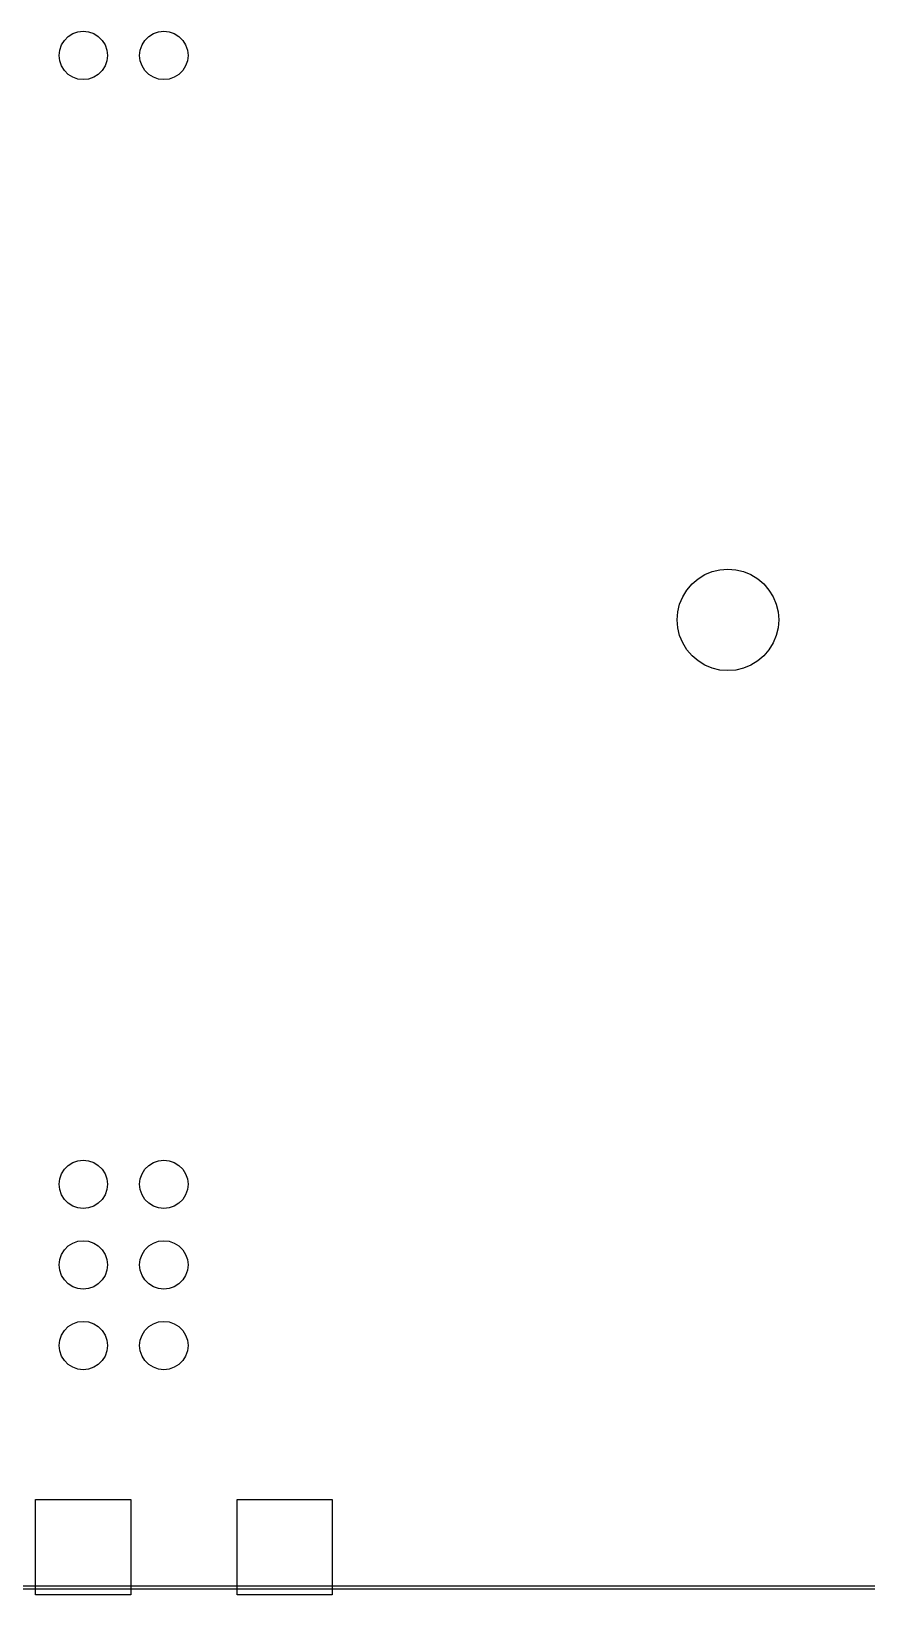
# Model space of a CAD drawing. Extents: x 3.99 to 8.01, y -6.01 to -1.99.
# Drawn here: x 5.935 to 6.972, y -6.009 to -4.07 of the extents above; entities that cross this region are included whole.
import ezdxf

# ---------------------------------------------------------------- set-up
doc = ezdxf.new("R2010")
doc.units = 0
doc.header["$MEASUREMENT"] = 0
doc.layers.add('BLACK', color=7, linetype='CONTINUOUS')

msp = doc.modelspace()

# ---------------------------------------------------------------- linework, layer by layer
at = {"layer": 'BLACK', "linetype": 'CONTINUOUS'}
for p, q in [((5.98698, -4.07297), (5.99332, -4.07075)), ((5.98698, -4.07297), (5.99332, -4.07075)), ((5.99332, -4.07075), (6, -4.07)), ((5.99332, -4.07075), (6, -4.07)), ((6, -4.07), (6.00668, -4.07075)), ((6, -4.07), (6.00668, -4.07075)), ((6.00668, -4.07075), (6.01302, -4.07297)), ((6.00668, -4.07075), (6.01302, -4.07297)), ((6.08698, -4.07297), (6.09332, -4.07075)), ((6.08698, -4.07297), (6.09332, -4.07075)), ((6.09332, -4.07075), (6.1, -4.07)), ((6.09332, -4.07075), (6.1, -4.07)), ((6.1, -4.07), (6.10668, -4.07075)), ((6.1, -4.07), (6.10668, -4.07075)), ((6.10668, -4.07075), (6.11302, -4.07297)), ((6.10668, -4.07075), (6.11302, -4.07297)), ((5.97075, -4.09332), (5.97297, -4.08698)), ((5.97075, -4.09332), (5.97297, -4.08698)), ((5.97297, -4.08698), (5.97655, -4.0813)), ((5.97297, -4.08698), (5.97655, -4.0813)), ((5.97655, -4.0813), (5.9813, -4.07655)), ((5.97655, -4.0813), (5.9813, -4.07655)), ((5.9813, -4.07655), (5.98698, -4.07297)), ((5.9813, -4.07655), (5.98698, -4.07297)), ((6.01302, -4.07297), (6.0187, -4.07655)), ((6.01302, -4.07297), (6.0187, -4.07655)), ((6.0187, -4.07655), (6.02345, -4.0813)), ((6.0187, -4.07655), (6.02345, -4.0813)), ((6.02345, -4.0813), (6.02703, -4.08698)), ((6.02345, -4.0813), (6.02703, -4.08698)), ((6.02703, -4.08698), (6.02925, -4.09332)), ((6.02703, -4.08698), (6.02925, -4.09332)), ((6.07075, -4.09332), (6.07297, -4.08698)), ((6.07075, -4.09332), (6.07297, -4.08698)), ((6.07297, -4.08698), (6.07655, -4.0813)), ((6.07297, -4.08698), (6.07655, -4.0813)), ((6.07655, -4.0813), (6.0813, -4.07655)), ((6.07655, -4.0813), (6.0813, -4.07655)), ((6.0813, -4.07655), (6.08698, -4.07297)), ((6.0813, -4.07655), (6.08698, -4.07297)), ((6.11302, -4.07297), (6.1187, -4.07655)), ((6.11302, -4.07297), (6.1187, -4.07655)), ((6.1187, -4.07655), (6.12345, -4.0813)), ((6.1187, -4.07655), (6.12345, -4.0813)), ((6.12345, -4.0813), (6.12703, -4.08698)), ((6.12345, -4.0813), (6.12703, -4.08698)), ((6.12703, -4.08698), (6.12925, -4.09332)), ((6.12703, -4.08698), (6.12925, -4.09332)), ((5.97, -4.1), (5.97075, -4.09332)), ((5.97, -4.1), (5.97075, -4.09332)), ((5.97075, -4.10668), (5.97, -4.1)), ((5.97075, -4.10668), (5.97, -4.1)), ((5.97297, -4.11302), (5.97075, -4.10668)), ((5.97297, -4.11302), (5.97075, -4.10668)), ((6.02925, -4.10668), (6.02703, -4.11302)), ((6.02925, -4.10668), (6.02703, -4.11302)), ((6.02925, -4.09332), (6.03, -4.1)), ((6.02925, -4.09332), (6.03, -4.1)), ((6.03, -4.1), (6.02925, -4.10668)), ((6.03, -4.1), (6.02925, -4.10668)), ((6.07, -4.1), (6.07075, -4.09332)), ((6.07, -4.1), (6.07075, -4.09332)), ((6.07075, -4.10668), (6.07, -4.1)), ((6.07075, -4.10668), (6.07, -4.1)), ((6.07297, -4.11302), (6.07075, -4.10668)), ((6.07297, -4.11302), (6.07075, -4.10668)), ((6.12925, -4.10668), (6.12703, -4.11302)), ((6.12925, -4.10668), (6.12703, -4.11302)), ((6.12925, -4.09332), (6.13, -4.1)), ((6.12925, -4.09332), (6.13, -4.1)), ((6.13, -4.1), (6.12925, -4.10668)), ((6.13, -4.1), (6.12925, -4.10668)), ((5.97655, -4.1187), (5.97297, -4.11302)), ((5.97655, -4.1187), (5.97297, -4.11302)), ((5.9813, -4.12345), (5.97655, -4.1187)), ((5.9813, -4.12345), (5.97655, -4.1187)), ((5.98698, -4.12703), (5.9813, -4.12345)), ((5.98698, -4.12703), (5.9813, -4.12345)), ((5.99332, -4.12925), (5.98698, -4.12703)), ((5.99332, -4.12925), (5.98698, -4.12703)), ((6, -4.13), (5.99332, -4.12925)), ((6, -4.13), (5.99332, -4.12925)), ((6.00668, -4.12925), (6, -4.13)), ((6.00668, -4.12925), (6, -4.13)), ((6.01302, -4.12703), (6.00668, -4.12925)), ((6.01302, -4.12703), (6.00668, -4.12925)), ((6.0187, -4.12345), (6.01302, -4.12703)), ((6.0187, -4.12345), (6.01302, -4.12703)), ((6.02345, -4.1187), (6.0187, -4.12345)), ((6.02345, -4.1187), (6.0187, -4.12345)), ((6.02703, -4.11302), (6.02345, -4.1187)), ((6.02703, -4.11302), (6.02345, -4.1187)), ((6.07655, -4.1187), (6.07297, -4.11302)), ((6.07655, -4.1187), (6.07297, -4.11302)), ((6.0813, -4.12345), (6.07655, -4.1187)), ((6.0813, -4.12345), (6.07655, -4.1187)), ((6.08698, -4.12703), (6.0813, -4.12345)), ((6.08698, -4.12703), (6.0813, -4.12345)), ((6.09332, -4.12925), (6.08698, -4.12703)), ((6.09332, -4.12925), (6.08698, -4.12703)), ((6.1, -4.13), (6.09332, -4.12925)), ((6.1, -4.13), (6.09332, -4.12925)), ((6.10668, -4.12925), (6.1, -4.13)), ((6.10668, -4.12925), (6.1, -4.13)), ((6.11302, -4.12703), (6.10668, -4.12925)), ((6.11302, -4.12703), (6.10668, -4.12925)), ((6.1187, -4.12345), (6.11302, -4.12703)), ((6.1187, -4.12345), (6.11302, -4.12703)), ((6.12345, -4.1187), (6.1187, -4.12345)), ((6.12345, -4.1187), (6.1187, -4.12345)), ((6.12703, -4.11302), (6.12345, -4.1187)), ((6.12703, -4.11302), (6.12345, -4.1187)), ((6.75546, -4.75546), (6.76297, -4.74904)), ((6.75546, -4.75546), (6.76297, -4.74904)), ((6.76297, -4.74904), (6.7714, -4.74387)), ((6.76297, -4.74904), (6.7714, -4.74387)), ((6.7714, -4.74387), (6.78053, -4.74009)), ((6.7714, -4.74387), (6.78053, -4.74009)), ((6.78053, -4.74009), (6.79015, -4.73778)), ((6.78053, -4.74009), (6.79015, -4.73778)), ((6.79015, -4.73778), (6.8, -4.73701)), ((6.79015, -4.73778), (6.8, -4.73701)), ((6.8, -4.73701), (6.80985, -4.73778)), ((6.8, -4.73701), (6.80985, -4.73778)), ((6.80985, -4.73778), (6.81947, -4.74009)), ((6.80985, -4.73778), (6.81947, -4.74009)), ((6.81947, -4.74009), (6.8286, -4.74387)), ((6.81947, -4.74009), (6.8286, -4.74387)), ((6.8286, -4.74387), (6.83703, -4.74904)), ((6.8286, -4.74387), (6.83703, -4.74904)), ((6.83703, -4.74904), (6.84454, -4.75546)), ((6.83703, -4.74904), (6.84454, -4.75546)), ((6.74387, -4.7714), (6.74904, -4.76297)), ((6.74387, -4.7714), (6.74904, -4.76297)), ((6.74904, -4.76297), (6.75546, -4.75546)), ((6.74904, -4.76297), (6.75546, -4.75546)), ((6.84454, -4.75546), (6.85096, -4.76297)), ((6.84454, -4.75546), (6.85096, -4.76297)), ((6.85096, -4.76297), (6.85613, -4.7714)), ((6.85096, -4.76297), (6.85613, -4.7714)), ((6.73778, -4.79015), (6.74009, -4.78053)), ((6.73778, -4.79015), (6.74009, -4.78053)), ((6.74009, -4.78053), (6.74387, -4.7714)), ((6.74009, -4.78053), (6.74387, -4.7714)), ((6.85613, -4.7714), (6.85991, -4.78053)), ((6.85613, -4.7714), (6.85991, -4.78053)), ((6.85991, -4.78053), (6.86222, -4.79015)), ((6.85991, -4.78053), (6.86222, -4.79015)), ((6.73701, -4.8), (6.73778, -4.79015)), ((6.73701, -4.8), (6.73778, -4.79015)), ((6.73778, -4.80985), (6.73701, -4.8)), ((6.73778, -4.80985), (6.73701, -4.8)), ((6.86222, -4.79015), (6.86299, -4.8)), ((6.86222, -4.79015), (6.86299, -4.8)), ((6.86299, -4.8), (6.86222, -4.80985)), ((6.86299, -4.8), (6.86222, -4.80985)), ((6.74009, -4.81947), (6.73778, -4.80985)), ((6.74009, -4.81947), (6.73778, -4.80985)), ((6.74387, -4.8286), (6.74009, -4.81947)), ((6.74387, -4.8286), (6.74009, -4.81947)), ((6.85991, -4.81947), (6.85613, -4.8286)), ((6.85991, -4.81947), (6.85613, -4.8286)), ((6.86222, -4.80985), (6.85991, -4.81947)), ((6.86222, -4.80985), (6.85991, -4.81947)), ((6.74904, -4.83703), (6.74387, -4.8286)), ((6.74904, -4.83703), (6.74387, -4.8286)), ((6.75546, -4.84454), (6.74904, -4.83703)), ((6.75546, -4.84454), (6.74904, -4.83703)), ((6.76297, -4.85096), (6.75546, -4.84454)), ((6.76297, -4.85096), (6.75546, -4.84454)), ((6.84454, -4.84454), (6.83703, -4.85096)), ((6.84454, -4.84454), (6.83703, -4.85096)), ((6.85096, -4.83703), (6.84454, -4.84454)), ((6.85096, -4.83703), (6.84454, -4.84454)), ((6.85613, -4.8286), (6.85096, -4.83703)), ((6.85613, -4.8286), (6.85096, -4.83703)), ((6.7714, -4.85613), (6.76297, -4.85096)), ((6.7714, -4.85613), (6.76297, -4.85096)), ((6.78053, -4.85991), (6.7714, -4.85613)), ((6.78053, -4.85991), (6.7714, -4.85613)), ((6.79015, -4.86222), (6.78053, -4.85991)), ((6.79015, -4.86222), (6.78053, -4.85991)), ((6.8, -4.86299), (6.79015, -4.86222)), ((6.8, -4.86299), (6.79015, -4.86222)), ((6.80985, -4.86222), (6.8, -4.86299)), ((6.80985, -4.86222), (6.8, -4.86299)), ((6.81947, -4.85991), (6.80985, -4.86222)), ((6.81947, -4.85991), (6.80985, -4.86222)), ((6.8286, -4.85613), (6.81947, -4.85991)), ((6.8286, -4.85613), (6.81947, -4.85991)), ((6.83703, -4.85096), (6.8286, -4.85613)), ((6.83703, -4.85096), (6.8286, -4.85613)), ((5.97075, -5.49332), (5.97297, -5.48698)), ((5.97075, -5.49332), (5.97297, -5.48698)), ((5.97297, -5.48698), (5.97655, -5.4813)), ((5.97297, -5.48698), (5.97655, -5.4813)), ((5.97655, -5.4813), (5.9813, -5.47655)), ((5.97655, -5.4813), (5.9813, -5.47655)), ((5.9813, -5.47655), (5.98698, -5.47297)), ((5.9813, -5.47655), (5.98698, -5.47297)), ((5.98698, -5.47297), (5.99332, -5.47075)), ((5.98698, -5.47297), (5.99332, -5.47075)), ((5.99332, -5.47075), (6, -5.47)), ((5.99332, -5.47075), (6, -5.47)), ((6, -5.47), (6.00668, -5.47075)), ((6, -5.47), (6.00668, -5.47075)), ((6.00668, -5.47075), (6.01302, -5.47297)), ((6.00668, -5.47075), (6.01302, -5.47297)), ((6.01302, -5.47297), (6.0187, -5.47655)), ((6.01302, -5.47297), (6.0187, -5.47655)), ((6.0187, -5.47655), (6.02345, -5.4813)), ((6.0187, -5.47655), (6.02345, -5.4813)), ((6.02345, -5.4813), (6.02703, -5.48698)), ((6.02345, -5.4813), (6.02703, -5.48698)), ((6.02703, -5.48698), (6.02925, -5.49332)), ((6.02703, -5.48698), (6.02925, -5.49332)), ((6.07075, -5.49332), (6.07297, -5.48698)), ((6.07075, -5.49332), (6.07297, -5.48698)), ((6.07297, -5.48698), (6.07655, -5.4813)), ((6.07297, -5.48698), (6.07655, -5.4813)), ((6.07655, -5.4813), (6.0813, -5.47655)), ((6.07655, -5.4813), (6.0813, -5.47655)), ((6.0813, -5.47655), (6.08698, -5.47297)), ((6.0813, -5.47655), (6.08698, -5.47297)), ((6.08698, -5.47297), (6.09332, -5.47075)), ((6.08698, -5.47297), (6.09332, -5.47075)), ((6.09332, -5.47075), (6.1, -5.47)), ((6.09332, -5.47075), (6.1, -5.47)), ((6.1, -5.47), (6.10668, -5.47075)), ((6.1, -5.47), (6.10668, -5.47075)), ((6.10668, -5.47075), (6.11302, -5.47297)), ((6.10668, -5.47075), (6.11302, -5.47297)), ((6.11302, -5.47297), (6.1187, -5.47655)), ((6.11302, -5.47297), (6.1187, -5.47655)), ((6.1187, -5.47655), (6.12345, -5.4813)), ((6.1187, -5.47655), (6.12345, -5.4813)), ((6.12345, -5.4813), (6.12703, -5.48698)), ((6.12345, -5.4813), (6.12703, -5.48698)), ((6.12703, -5.48698), (6.12925, -5.49332)), ((6.12703, -5.48698), (6.12925, -5.49332)), ((5.97, -5.5), (5.97075, -5.49332)), ((5.97, -5.5), (5.97075, -5.49332)), ((5.97075, -5.50668), (5.97, -5.5)), ((5.97075, -5.50668), (5.97, -5.5)), ((5.97297, -5.51302), (5.97075, -5.50668)), ((5.97297, -5.51302), (5.97075, -5.50668)), ((6.02925, -5.50668), (6.02703, -5.51302)), ((6.02925, -5.50668), (6.02703, -5.51302)), ((6.02925, -5.49332), (6.03, -5.5)), ((6.02925, -5.49332), (6.03, -5.5)), ((6.03, -5.5), (6.02925, -5.50668)), ((6.03, -5.5), (6.02925, -5.50668)), ((6.07, -5.5), (6.07075, -5.49332)), ((6.07, -5.5), (6.07075, -5.49332)), ((6.07075, -5.50668), (6.07, -5.5)), ((6.07075, -5.50668), (6.07, -5.5)), ((6.07297, -5.51302), (6.07075, -5.50668)), ((6.07297, -5.51302), (6.07075, -5.50668)), ((6.12925, -5.50668), (6.12703, -5.51302)), ((6.12925, -5.50668), (6.12703, -5.51302)), ((6.12925, -5.49332), (6.13, -5.5)), ((6.12925, -5.49332), (6.13, -5.5)), ((6.13, -5.5), (6.12925, -5.50668)), ((6.13, -5.5), (6.12925, -5.50668)), ((5.97655, -5.5187), (5.97297, -5.51302)), ((5.97655, -5.5187), (5.97297, -5.51302)), ((5.9813, -5.52345), (5.97655, -5.5187)), ((5.9813, -5.52345), (5.97655, -5.5187)), ((5.98698, -5.52703), (5.9813, -5.52345)), ((5.98698, -5.52703), (5.9813, -5.52345)), ((6.0187, -5.52345), (6.01302, -5.52703)), ((6.0187, -5.52345), (6.01302, -5.52703)), ((6.02345, -5.5187), (6.0187, -5.52345)), ((6.02345, -5.5187), (6.0187, -5.52345)), ((6.02703, -5.51302), (6.02345, -5.5187)), ((6.02703, -5.51302), (6.02345, -5.5187)), ((6.07655, -5.5187), (6.07297, -5.51302)), ((6.07655, -5.5187), (6.07297, -5.51302)), ((6.0813, -5.52345), (6.07655, -5.5187)), ((6.0813, -5.52345), (6.07655, -5.5187)), ((6.08698, -5.52703), (6.0813, -5.52345)), ((6.08698, -5.52703), (6.0813, -5.52345)), ((6.1187, -5.52345), (6.11302, -5.52703)), ((6.1187, -5.52345), (6.11302, -5.52703)), ((6.12345, -5.5187), (6.1187, -5.52345)), ((6.12345, -5.5187), (6.1187, -5.52345)), ((6.12703, -5.51302), (6.12345, -5.5187)), ((6.12703, -5.51302), (6.12345, -5.5187)), ((5.99332, -5.52925), (5.98698, -5.52703)), ((5.99332, -5.52925), (5.98698, -5.52703)), ((6, -5.53), (5.99332, -5.52925)), ((6, -5.53), (5.99332, -5.52925)), ((6.00668, -5.52925), (6, -5.53)), ((6.00668, -5.52925), (6, -5.53)), ((6.01302, -5.52703), (6.00668, -5.52925)), ((6.01302, -5.52703), (6.00668, -5.52925)), ((6.09332, -5.52925), (6.08698, -5.52703)), ((6.09332, -5.52925), (6.08698, -5.52703)), ((6.1, -5.53), (6.09332, -5.52925)), ((6.1, -5.53), (6.09332, -5.52925)), ((6.10668, -5.52925), (6.1, -5.53)), ((6.10668, -5.52925), (6.1, -5.53)), ((6.11302, -5.52703), (6.10668, -5.52925)), ((6.11302, -5.52703), (6.10668, -5.52925)), ((5.97297, -5.58698), (5.97655, -5.5813)), ((5.97297, -5.58698), (5.97655, -5.5813)), ((5.97655, -5.5813), (5.9813, -5.57655)), ((5.97655, -5.5813), (5.9813, -5.57655)), ((5.9813, -5.57655), (5.98698, -5.57297)), ((5.9813, -5.57655), (5.98698, -5.57297)), ((5.98698, -5.57297), (5.99332, -5.57075)), ((5.98698, -5.57297), (5.99332, -5.57075)), ((5.99332, -5.57075), (6, -5.57)), ((5.99332, -5.57075), (6, -5.57)), ((6, -5.57), (6.00668, -5.57075)), ((6, -5.57), (6.00668, -5.57075)), ((6.00668, -5.57075), (6.01302, -5.57297)), ((6.00668, -5.57075), (6.01302, -5.57297)), ((6.01302, -5.57297), (6.0187, -5.57655)), ((6.01302, -5.57297), (6.0187, -5.57655)), ((6.0187, -5.57655), (6.02345, -5.5813)), ((6.0187, -5.57655), (6.02345, -5.5813)), ((6.02345, -5.5813), (6.02703, -5.58698)), ((6.02345, -5.5813), (6.02703, -5.58698)), ((6.07297, -5.58698), (6.07655, -5.5813)), ((6.07297, -5.58698), (6.07655, -5.5813)), ((6.07655, -5.5813), (6.0813, -5.57655)), ((6.07655, -5.5813), (6.0813, -5.57655)), ((6.0813, -5.57655), (6.08698, -5.57297)), ((6.0813, -5.57655), (6.08698, -5.57297)), ((6.08698, -5.57297), (6.09332, -5.57075)), ((6.08698, -5.57297), (6.09332, -5.57075)), ((6.09332, -5.57075), (6.1, -5.57)), ((6.09332, -5.57075), (6.1, -5.57)), ((6.1, -5.57), (6.10668, -5.57075)), ((6.1, -5.57), (6.10668, -5.57075)), ((6.10668, -5.57075), (6.11302, -5.57297)), ((6.10668, -5.57075), (6.11302, -5.57297)), ((6.11302, -5.57297), (6.1187, -5.57655)), ((6.11302, -5.57297), (6.1187, -5.57655)), ((6.1187, -5.57655), (6.12345, -5.5813)), ((6.1187, -5.57655), (6.12345, -5.5813)), ((6.12345, -5.5813), (6.12703, -5.58698)), ((6.12345, -5.5813), (6.12703, -5.58698)), ((5.97, -5.6), (5.97075, -5.59332)), ((5.97, -5.6), (5.97075, -5.59332)), ((5.97075, -5.60668), (5.97, -5.6)), ((5.97075, -5.60668), (5.97, -5.6)), ((5.97075, -5.59332), (5.97297, -5.58698)), ((5.97075, -5.59332), (5.97297, -5.58698)), ((6.02703, -5.58698), (6.02925, -5.59332)), ((6.02703, -5.58698), (6.02925, -5.59332)), ((6.02925, -5.59332), (6.03, -5.6)), ((6.02925, -5.59332), (6.03, -5.6)), ((6.03, -5.6), (6.02925, -5.60668)), ((6.03, -5.6), (6.02925, -5.60668)), ((6.07, -5.6), (6.07075, -5.59332)), ((6.07, -5.6), (6.07075, -5.59332)), ((6.07075, -5.60668), (6.07, -5.6)), ((6.07075, -5.60668), (6.07, -5.6)), ((6.07075, -5.59332), (6.07297, -5.58698)), ((6.07075, -5.59332), (6.07297, -5.58698)), ((6.12703, -5.58698), (6.12925, -5.59332)), ((6.12703, -5.58698), (6.12925, -5.59332)), ((6.12925, -5.59332), (6.13, -5.6)), ((6.12925, -5.59332), (6.13, -5.6)), ((6.13, -5.6), (6.12925, -5.60668)), ((6.13, -5.6), (6.12925, -5.60668)), ((5.97297, -5.61302), (5.97075, -5.60668)), ((5.97297, -5.61302), (5.97075, -5.60668)), ((5.97655, -5.6187), (5.97297, -5.61302)), ((5.97655, -5.6187), (5.97297, -5.61302)), ((5.9813, -5.62345), (5.97655, -5.6187)), ((5.9813, -5.62345), (5.97655, -5.6187)), ((6.02345, -5.6187), (6.0187, -5.62345)), ((6.02345, -5.6187), (6.0187, -5.62345)), ((6.02703, -5.61302), (6.02345, -5.6187)), ((6.02703, -5.61302), (6.02345, -5.6187)), ((6.02925, -5.60668), (6.02703, -5.61302)), ((6.02925, -5.60668), (6.02703, -5.61302)), ((6.07297, -5.61302), (6.07075, -5.60668)), ((6.07297, -5.61302), (6.07075, -5.60668)), ((6.07655, -5.6187), (6.07297, -5.61302)), ((6.07655, -5.6187), (6.07297, -5.61302)), ((6.0813, -5.62345), (6.07655, -5.6187)), ((6.0813, -5.62345), (6.07655, -5.6187)), ((6.12345, -5.6187), (6.1187, -5.62345)), ((6.12345, -5.6187), (6.1187, -5.62345)), ((6.12703, -5.61302), (6.12345, -5.6187)), ((6.12703, -5.61302), (6.12345, -5.6187)), ((6.12925, -5.60668), (6.12703, -5.61302)), ((6.12925, -5.60668), (6.12703, -5.61302)), ((5.98698, -5.62703), (5.9813, -5.62345)), ((5.98698, -5.62703), (5.9813, -5.62345)), ((5.99332, -5.62925), (5.98698, -5.62703)), ((5.99332, -5.62925), (5.98698, -5.62703)), ((6, -5.63), (5.99332, -5.62925)), ((6, -5.63), (5.99332, -5.62925)), ((6.00668, -5.62925), (6, -5.63)), ((6.00668, -5.62925), (6, -5.63)), ((6.01302, -5.62703), (6.00668, -5.62925)), ((6.01302, -5.62703), (6.00668, -5.62925)), ((6.0187, -5.62345), (6.01302, -5.62703)), ((6.0187, -5.62345), (6.01302, -5.62703)), ((6.08698, -5.62703), (6.0813, -5.62345)), ((6.08698, -5.62703), (6.0813, -5.62345)), ((6.09332, -5.62925), (6.08698, -5.62703)), ((6.09332, -5.62925), (6.08698, -5.62703)), ((6.1, -5.63), (6.09332, -5.62925)), ((6.1, -5.63), (6.09332, -5.62925)), ((6.10668, -5.62925), (6.1, -5.63)), ((6.10668, -5.62925), (6.1, -5.63)), ((6.11302, -5.62703), (6.10668, -5.62925)), ((6.11302, -5.62703), (6.10668, -5.62925)), ((6.1187, -5.62345), (6.11302, -5.62703)), ((6.1187, -5.62345), (6.11302, -5.62703)), ((5.97297, -5.68698), (5.97655, -5.6813)), ((5.97297, -5.68698), (5.97655, -5.6813)), ((5.97655, -5.6813), (5.9813, -5.67655)), ((5.97655, -5.6813), (5.9813, -5.67655)), ((5.9813, -5.67655), (5.98698, -5.67297)), ((5.9813, -5.67655), (5.98698, -5.67297)), ((5.98698, -5.67297), (5.99332, -5.67075)), ((5.98698, -5.67297), (5.99332, -5.67075)), ((5.99332, -5.67075), (6, -5.67)), ((5.99332, -5.67075), (6, -5.67)), ((6, -5.67), (6.00668, -5.67075)), ((6, -5.67), (6.00668, -5.67075)), ((6.00668, -5.67075), (6.01302, -5.67297)), ((6.00668, -5.67075), (6.01302, -5.67297)), ((6.01302, -5.67297), (6.0187, -5.67655)), ((6.01302, -5.67297), (6.0187, -5.67655)), ((6.0187, -5.67655), (6.02345, -5.6813)), ((6.0187, -5.67655), (6.02345, -5.6813)), ((6.02345, -5.6813), (6.02703, -5.68698)), ((6.02345, -5.6813), (6.02703, -5.68698)), ((6.07297, -5.68698), (6.07655, -5.6813)), ((6.07297, -5.68698), (6.07655, -5.6813)), ((6.07655, -5.6813), (6.0813, -5.67655)), ((6.07655, -5.6813), (6.0813, -5.67655)), ((6.0813, -5.67655), (6.08698, -5.67297)), ((6.0813, -5.67655), (6.08698, -5.67297)), ((6.08698, -5.67297), (6.09332, -5.67075)), ((6.08698, -5.67297), (6.09332, -5.67075)), ((6.09332, -5.67075), (6.1, -5.67)), ((6.09332, -5.67075), (6.1, -5.67)), ((6.1, -5.67), (6.10668, -5.67075)), ((6.1, -5.67), (6.10668, -5.67075)), ((6.10668, -5.67075), (6.11302, -5.67297)), ((6.10668, -5.67075), (6.11302, -5.67297)), ((6.11302, -5.67297), (6.1187, -5.67655)), ((6.11302, -5.67297), (6.1187, -5.67655)), ((6.1187, -5.67655), (6.12345, -5.6813)), ((6.1187, -5.67655), (6.12345, -5.6813)), ((6.12345, -5.6813), (6.12703, -5.68698)), ((6.12345, -5.6813), (6.12703, -5.68698)), ((5.97, -5.7), (5.97075, -5.69332)), ((5.97, -5.7), (5.97075, -5.69332)), ((5.97075, -5.70668), (5.97, -5.7)), ((5.97075, -5.70668), (5.97, -5.7)), ((5.97075, -5.69332), (5.97297, -5.68698)), ((5.97075, -5.69332), (5.97297, -5.68698)), ((6.02703, -5.68698), (6.02925, -5.69332)), ((6.02703, -5.68698), (6.02925, -5.69332)), ((6.02925, -5.69332), (6.03, -5.7)), ((6.02925, -5.69332), (6.03, -5.7)), ((6.03, -5.7), (6.02925, -5.70668)), ((6.03, -5.7), (6.02925, -5.70668)), ((6.07, -5.7), (6.07075, -5.69332)), ((6.07, -5.7), (6.07075, -5.69332)), ((6.07075, -5.70668), (6.07, -5.7)), ((6.07075, -5.70668), (6.07, -5.7)), ((6.07075, -5.69332), (6.07297, -5.68698)), ((6.07075, -5.69332), (6.07297, -5.68698)), ((6.12703, -5.68698), (6.12925, -5.69332)), ((6.12703, -5.68698), (6.12925, -5.69332)), ((6.12925, -5.69332), (6.13, -5.7)), ((6.12925, -5.69332), (6.13, -5.7)), ((6.13, -5.7), (6.12925, -5.70668)), ((6.13, -5.7), (6.12925, -5.70668)), ((5.97297, -5.71302), (5.97075, -5.70668)), ((5.97297, -5.71302), (5.97075, -5.70668)), ((5.97655, -5.7187), (5.97297, -5.71302)), ((5.97655, -5.7187), (5.97297, -5.71302)), ((5.9813, -5.72345), (5.97655, -5.7187)), ((5.9813, -5.72345), (5.97655, -5.7187)), ((6.02345, -5.7187), (6.0187, -5.72345)), ((6.02345, -5.7187), (6.0187, -5.72345)), ((6.02703, -5.71302), (6.02345, -5.7187)), ((6.02703, -5.71302), (6.02345, -5.7187)), ((6.02925, -5.70668), (6.02703, -5.71302)), ((6.02925, -5.70668), (6.02703, -5.71302)), ((6.07297, -5.71302), (6.07075, -5.70668)), ((6.07297, -5.71302), (6.07075, -5.70668)), ((6.07655, -5.7187), (6.07297, -5.71302)), ((6.07655, -5.7187), (6.07297, -5.71302)), ((6.0813, -5.72345), (6.07655, -5.7187)), ((6.0813, -5.72345), (6.07655, -5.7187)), ((6.12345, -5.7187), (6.1187, -5.72345)), ((6.12345, -5.7187), (6.1187, -5.72345)), ((6.12703, -5.71302), (6.12345, -5.7187)), ((6.12703, -5.71302), (6.12345, -5.7187)), ((6.12925, -5.70668), (6.12703, -5.71302)), ((6.12925, -5.70668), (6.12703, -5.71302)), ((5.98698, -5.72703), (5.9813, -5.72345)), ((5.98698, -5.72703), (5.9813, -5.72345)), ((5.99332, -5.72925), (5.98698, -5.72703)), ((5.99332, -5.72925), (5.98698, -5.72703)), ((6, -5.73), (5.99332, -5.72925)), ((6, -5.73), (5.99332, -5.72925)), ((6.00668, -5.72925), (6, -5.73)), ((6.00668, -5.72925), (6, -5.73)), ((6.01302, -5.72703), (6.00668, -5.72925)), ((6.01302, -5.72703), (6.00668, -5.72925)), ((6.0187, -5.72345), (6.01302, -5.72703)), ((6.0187, -5.72345), (6.01302, -5.72703)), ((6.08698, -5.72703), (6.0813, -5.72345)), ((6.08698, -5.72703), (6.0813, -5.72345)), ((6.09332, -5.72925), (6.08698, -5.72703)), ((6.09332, -5.72925), (6.08698, -5.72703)), ((6.1, -5.73), (6.09332, -5.72925)), ((6.1, -5.73), (6.09332, -5.72925)), ((6.10668, -5.72925), (6.1, -5.73)), ((6.10668, -5.72925), (6.1, -5.73)), ((6.11302, -5.72703), (6.10668, -5.72925)), ((6.11302, -5.72703), (6.10668, -5.72925)), ((6.1187, -5.72345), (6.11302, -5.72703)), ((6.1187, -5.72345), (6.11302, -5.72703)), ((5.94094, -6.00906), (5.94094, -5.89094)), ((5.94094, -5.89094), (6.05906, -5.89094)), ((5.94094, -6.00906), (5.94094, -5.89094)), ((5.94094, -5.89094), (6.05906, -5.89094)), ((6.05906, -5.89094), (6.05906, -6.00906)), ((6.05906, -5.89094), (6.05906, -6.00906)), ((6.19094, -6.00906), (6.19094, -5.89094)), ((6.19094, -5.89094), (6.30906, -5.89094)), ((6.19094, -6.00906), (6.19094, -5.89094)), ((6.19094, -5.89094), (6.30906, -5.89094)), ((6.30906, -5.89094), (6.30906, -6.00906)), ((6.30906, -5.89094), (6.30906, -6.00906)), ((8, -6.00197), (4, -6.00197)), ((4.00197, -5.99803), (7.99803, -5.99803)), ((6.05906, -6.00906), (5.94094, -6.00906)), ((6.05906, -6.00906), (5.94094, -6.00906)), ((6.30906, -6.00906), (6.19094, -6.00906)), ((6.30906, -6.00906), (6.19094, -6.00906))]:
    msp.add_line(p, q, dxfattribs=at)

doc.saveas('drawing.dxf')
